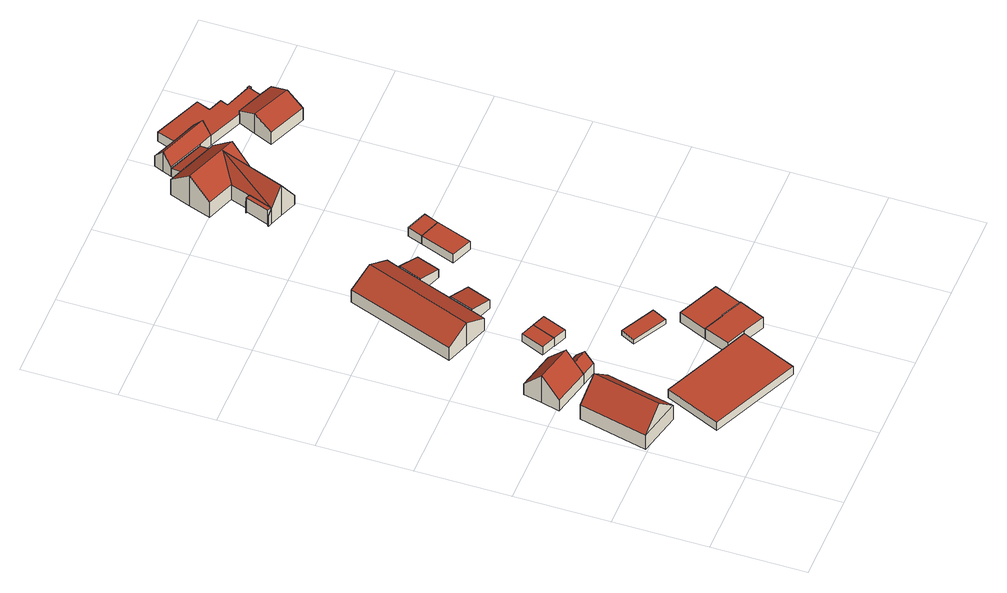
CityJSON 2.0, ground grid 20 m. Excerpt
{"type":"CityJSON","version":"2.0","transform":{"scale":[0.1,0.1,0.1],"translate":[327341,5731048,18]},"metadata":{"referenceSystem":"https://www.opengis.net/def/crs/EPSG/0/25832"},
"CityObjects":{
"building1":{"type":"Building","attributes":{"Geometrietyp2DReferenz":"3000","Gemeindeschluessel":"05170048","function":"31001_1010","roofType":"3100","measuredHeight":8.29},"address":[{"country":"Germany","locality":"Wesel","thoroughfareNumber":"8","thoroughfareName":"Jöckern"}],"geometry":[{"type":"Solid","lod":"2","boundaries":[[[[0,1,2,3]],[[4,5,1,0]],[[6,7,5,4]],[[3,2,7,6]],[[0,8,4]],[[6,9,3]],[[3,9,8,0]],[[4,8,9,6]],[[1,5,7,2]]]],"semantics":{"surfaces":[{"type":"WallSurface"},{"type":"RoofSurface"},{"type":"GroundSurface"}],"values":[[0,0,0,0,0,0,1,1,2]]}}]},
"building2":{"type":"Building","attributes":{"Gemeindeschluessel":"05170048","Geometrietyp2DReferenz":"3000","function":"31001_1010"},"address":[{"country":"Germany","locality":"Wesel","thoroughfareNumber":"8a","thoroughfareName":"Jöckern"}],"children":["building2-1","building2-2"]},
"building2-1":{"type":"BuildingPart","attributes":{"roofType":"3100","measuredHeight":7.01},"parents":["building2"],"geometry":[{"type":"MultiSurface","lod":"2","boundaries":[[[10,11,12,13]],[[14,15,11,10]],[[16,17,15,14]],[[18,19,17,16]],[[20,19,18]],[[13,12,21,22]],[[13,22,20,18,10]],[[16,14,10,18]],[[11,15,17,19,21,12]],[[23,24,21,19]],[[20,25,26,27]],[[27,28,22,24,23]],[[27,26,25,28]]],"semantics":{"surfaces":[{"type":"WallSurface"},{"type":"RoofSurface"},{"type":"GroundSurface"},{"type":"ClosureSurface"}],"values":[0,0,0,0,0,0,1,1,2,0,0,3,3]}}]},
"building2-2":{"type":"BuildingPart","attributes":{"roofType":"3100","measuredHeight":4.75},"address":[{"country":"Germany","locality":"Wesel","thoroughfareNumber":"8a","thoroughfareName":"Jöckern"}],"parents":["building2"],"geometry":[{"type":"MultiSurface","lod":"2","boundaries":[[[29,30,23,27]],[[31,32,30,29]],[[22,24,32,31]],[[29,33,31]],[[27,26,33,29]],[[31,33,26,22]],[[30,32,24,23]],[[22,28,27,23,24]],[[28,22,25]],[[28,25,26,27]]],"semantics":{"surfaces":[{"type":"WallSurface"},{"type":"RoofSurface"},{"type":"GroundSurface"},{"type":"ClosureSurface"}],"values":[0,0,0,0,1,1,2,3,0,3]}}]},
"building3":{"type":"Building","attributes":{"Geometrietyp2DReferenz":"3000","Gemeindeschluessel":"05170048","function":"31001_2143","roofType":"1000","measuredHeight":2.27},"address":[{"country":"Germany","locality":"Wesel","thoroughfareNumber":"8","thoroughfareName":"Jöckern"}],"geometry":[{"type":"Solid","lod":"2","boundaries":[[[[34,35,36,37]],[[38,39,35,34]],[[40,41,39,38]],[[42,43,41,40]],[[37,36,43,42]],[[40,38,34,37,42]],[[35,39,41,43,36]]]],"semantics":{"surfaces":[{"type":"WallSurface"},{"type":"RoofSurface"},{"type":"GroundSurface"}],"values":[[0,0,0,0,0,1,2]]}}]},
"building4":{"type":"Building","attributes":{"Geometrietyp2DReferenz":"3000","Gemeindeschluessel":"05170048","function":"31001_2723","roofType":"1000","measuredHeight":2.15},"address":[{"country":"Germany","locality":"Wesel","thoroughfareNumber":"9","thoroughfareName":"Jöckern"}],"geometry":[{"type":"Solid","lod":"2","boundaries":[[[[44,45,46,47]],[[48,49,45,44]],[[50,51,49,48]],[[47,46,51,50]],[[48,44,47,50]],[[45,49,51,46]]]],"semantics":{"surfaces":[{"type":"WallSurface"},{"type":"RoofSurface"},{"type":"GroundSurface"}],"values":[[0,0,0,0,1,2]]}}]},
"building5":{"type":"Building","attributes":{"Geometrietyp2DReferenz":"3000","Gemeindeschluessel":"05170048","function":"31001_2723","roofType":"1000","measuredHeight":2.18},"address":[{"country":"Germany","locality":"Wesel","thoroughfareNumber":"9","thoroughfareName":"Jöckern"}],"geometry":[{"type":"Solid","lod":"2","boundaries":[[[[52,53,54,48]],[[55,56,53,52]],[[50,57,56,55]],[[48,54,57,50]],[[55,52,48,50]],[[53,56,57,54]]]],"semantics":{"surfaces":[{"type":"WallSurface"},{"type":"RoofSurface"},{"type":"GroundSurface"}],"values":[[0,0,0,0,1,2]]}}]},
"building6":{"type":"Building","attributes":{"Geometrietyp2DReferenz":"3000","Gemeindeschluessel":"05170048","function":"31001_2723","roofType":"1000","measuredHeight":2.73},"address":[{"country":"Germany","locality":"Wesel","thoroughfareNumber":"8","thoroughfareName":"Jöckern"}],"geometry":[{"type":"Solid","lod":"2","boundaries":[[[[58,59,60,61]],[[62,63,59,58]],[[64,65,63,62]],[[66,67,65,64]],[[68,41,67,66]],[[69,39,41,68]],[[61,60,39,69]],[[68,66,64,62,58,61,69]],[[59,63,65,67,41,39,60]]]],"semantics":{"surfaces":[{"type":"WallSurface"},{"type":"RoofSurface"},{"type":"GroundSurface"}],"values":[[0,0,0,0,0,0,0,1,2]]}}]},
"building7":{"type":"Building","attributes":{"Geometrietyp2DReferenz":"3000","Gemeindeschluessel":"05170048","function":"31001_2723","roofType":"1000","measuredHeight":1.24},"address":[{"country":"Germany","locality":"Wesel","thoroughfareNumber":"8","thoroughfareName":"Jöckern"}],"geometry":[{"type":"Solid","lod":"2","boundaries":[[[[70,71,72,73]],[[74,75,71,70]],[[76,77,75,74]],[[73,72,77,76]],[[74,70,73,76]],[[71,75,77,72]]]],"semantics":{"surfaces":[{"type":"WallSurface"},{"type":"RoofSurface"},{"type":"GroundSurface"}],"values":[[0,0,0,0,1,2]]}}]},
"building8":{"type":"Building","attributes":{"Geometrietyp2DReferenz":"3000","Gemeindeschluessel":"05170048","function":"31001_1010","roofType":"3100","measuredHeight":6.15},"address":[{"country":"Germany","locality":"Wesel","thoroughfareNumber":"9","thoroughfareName":"Jöckern"}],"geometry":[{"type":"Solid","lod":"2","boundaries":[[[[78,79,80,81]],[[82,83,79,78]],[[84,85,83,82]],[[86,87,85,84]],[[88,89,87,86]],[[90,91,89,88]],[[92,93,91,90]],[[94,95,93,92]],[[96,97,95,94]],[[81,80,97,96]],[[81,96,94,92,90,88,86,78]],[[84,82,78,86]],[[79,83,85,87,89,91,93,95,97,80]]]],"semantics":{"surfaces":[{"type":"WallSurface"},{"type":"RoofSurface"},{"type":"GroundSurface"}],"values":[[0,0,0,0,0,0,0,0,0,0,1,1,2]]}}]},
"building9":{"type":"Building","attributes":{"Geometrietyp2DReferenz":"3000","Gemeindeschluessel":"05170048","function":"31001_2723","roofType":"2100","measuredHeight":3.71},"address":[{"country":"Germany","locality":"Wesel","thoroughfareNumber":"9","thoroughfareName":"Jöckern"}],"geometry":[{"type":"Solid","lod":"2","boundaries":[[[[98,97,99,100]],[[101,95,97,98]],[[102,103,95,101]],[[100,99,103,102]],[[101,98,100,102]],[[97,95,103,99]]]],"semantics":{"surfaces":[{"type":"WallSurface"},{"type":"RoofSurface"},{"type":"GroundSurface"}],"values":[[0,0,0,0,1,2]]}}]},
"building10":{"type":"Building","attributes":{"Geometrietyp2DReferenz":"3000","Gemeindeschluessel":"05170048","function":"31001_2723","roofType":"1000","measuredHeight":2.61},"address":[{"country":"Germany","locality":"Wesel","thoroughfareNumber":"8","thoroughfareName":"Jöckern"}],"geometry":[{"type":"Solid","lod":"2","boundaries":[[[[104,105,106,107]],[[108,65,105,104]],[[109,63,65,108]],[[110,59,63,109]],[[111,60,59,110]],[[107,106,60,111]],[[110,109,108,104,107,111]],[[105,65,63,59,60,106]]]],"semantics":{"surfaces":[{"type":"WallSurface"},{"type":"RoofSurface"},{"type":"GroundSurface"}],"values":[[0,0,0,0,0,0,1,2]]}}]},
"building11":{"type":"Building","attributes":{"Geometrietyp2DReferenz":"3000","Gemeindeschluessel":"05170048","function":"31001_2723","roofType":"2100","measuredHeight":3.7},"address":[{"country":"Germany","locality":"Wesel","thoroughfareNumber":"9","thoroughfareName":"Jöckern"}],"geometry":[{"type":"Solid","lod":"2","boundaries":[[[[112,113,91,114]],[[115,116,113,112]],[[117,93,116,115]],[[114,91,93,117]],[[115,112,114,117]],[[113,116,93,91]]]],"semantics":{"surfaces":[{"type":"WallSurface"},{"type":"RoofSurface"},{"type":"GroundSurface"}],"values":[[0,0,0,0,1,2]]}}]},
"building12":{"type":"Building","attributes":{"Geometrietyp2DReferenz":"3000","Gemeindeschluessel":"05170048","function":"31001_2463","roofType":"1000","measuredHeight":2.24},"address":[{"country":"Germany","locality":"Wesel","thoroughfareNumber":"9","thoroughfareName":"Jöckern"}],"geometry":[{"type":"Solid","lod":"2","boundaries":[[[[118,119,120,121]],[[122,123,119,118]],[[124,125,123,122]],[[121,120,125,124]],[[122,118,121,124]],[[119,123,125,120]]]],"semantics":{"surfaces":[{"type":"WallSurface"},{"type":"RoofSurface"},{"type":"GroundSurface"}],"values":[[0,0,0,0,1,2]]}}]},
"building13":{"type":"Building","attributes":{"Geometrietyp2DReferenz":"3000","Gemeindeschluessel":"05170048","function":"31001_2723","roofType":"1000","measuredHeight":2.23},"address":[{"country":"Germany","locality":"Wesel","thoroughfareNumber":"9","thoroughfareName":"Jöckern"}],"geometry":[{"type":"Solid","lod":"2","boundaries":[[[[126,127,128,129]],[[118,119,127,126]],[[121,120,119,118]],[[129,128,120,121]],[[118,126,129,121]],[[127,119,120,128]]]],"semantics":{"surfaces":[{"type":"WallSurface"},{"type":"RoofSurface"},{"type":"GroundSurface"}],"values":[[0,0,0,0,1,2]]}}]},
"building14":{"type":"Building","attributes":{"Geometrietyp2DReferenz":"3000","Gemeindeschluessel":"05170048","function":"31001_1010","roofType":"1000","measuredHeight":3.75},"address":[{"country":"Germany","locality":"Wesel","thoroughfareNumber":"10","thoroughfareName":"Jöckern"}],"geometry":[{"type":"Solid","lod":"2","boundaries":[[[[130,131,132,133]],[[134,135,131,130]],[[136,137,135,134]],[[133,132,137,136]],[[134,130,133,136]],[[131,135,137,132]]]],"semantics":{"surfaces":[{"type":"WallSurface"},{"type":"RoofSurface"},{"type":"GroundSurface"}],"values":[[0,0,0,0,1,2]]}}]},
"building15":{"type":"Building","attributes":{"Gemeindeschluessel":"05170048","Geometrietyp2DReferenz":"3000","function":"31001_1010"},"address":[{"country":"Germany","locality":"Wesel","thoroughfareNumber":"10","thoroughfareName":"Jöckern"}],"children":["building15-1","building15-2"]},
"building15-1":{"type":"BuildingPart","attributes":{"roofType":"3100","measuredHeight":8.06},"parents":["building15"],"geometry":[{"type":"Solid","lod":"2","boundaries":[[[[138,139,140,141]],[[142,143,139,138]],[[144,145,143,142]],[[146,147,145,144]],[[148,149,147,146]],[[150,151,149,148]],[[152,153,151,150]],[[154,155,153,152]],[[156,157,155,154]],[[158,159,157,156]],[[138,141,158,156,154,142]],[[152,150,148,146,144,142,154]],[[140,139,143,145,147,149,151,153,155,157,159]],[[141,140,159,158]]]],"semantics":{"surfaces":[{"type":"WallSurface"},{"type":"RoofSurface"},{"type":"GroundSurface"},{"type":"ClosureSurface"}],"values":[[0,0,0,0,0,0,0,0,0,0,1,1,2,3]]}}]},
"building15-2":{"type":"BuildingPart","attributes":{"roofType":"5000","measuredHeight":7.97},"parents":["building15"],"geometry":[{"type":"Solid","lod":"2","boundaries":[[[[160,161,162,163]],[[164,165,161,160]],[[166,167,165,164]],[[168,169,167,166]],[[170,171,169,168]],[[172,173,171,170]],[[174,175,173,172]],[[176,177,175,174]],[[141,140,177,176]],[[178,179,159,158]],[[180,181,179,178]],[[182,183,181,180]],[[163,162,183,182]],[[178,163,182,180]],[[163,178,184]],[[184,178,158]],[[158,141,184]],[[141,176,174,172,170,168,166,164,160,184]],[[184,160,163]],[[161,165,167,169,171,173,175,177,140,159,179,181,183,162]],[[158,159,140,141]]]],"semantics":{"surfaces":[{"type":"WallSurface"},{"type":"RoofSurface"},{"type":"GroundSurface"},{"type":"ClosureSurface"}],"values":[[0,0,0,0,0,0,0,0,0,0,0,0,0,1,1,1,1,1,1,2,3]]}}]},
"building16":{"type":"Building","attributes":{"Geometrietyp2DReferenz":"3000","Gemeindeschluessel":"05170048","function":"31001_1010","roofType":"2100","measuredHeight":3.05},"address":[{"country":"Germany","locality":"Wesel","thoroughfareNumber":"10","thoroughfareName":"Jöckern"}],"geometry":[{"type":"Solid","lod":"2","boundaries":[[[[185,186,187,188]],[[189,190,186,185]],[[191,192,190,189]],[[193,194,192,191]],[[188,187,194,193]],[[191,189,185,188,193]],[[186,190,192,194,187]]]],"semantics":{"surfaces":[{"type":"WallSurface"},{"type":"RoofSurface"},{"type":"GroundSurface"}],"values":[[0,0,0,0,0,1,2]]}}]},
"building17":{"type":"Building","attributes":{"Geometrietyp2DReferenz":"3000","Gemeindeschluessel":"05170048","function":"31001_2723","roofType":"3100","measuredHeight":5.26},"address":[{"country":"Germany","locality":"Wesel","thoroughfareNumber":"10","thoroughfareName":"Jöckern"}],"geometry":[{"type":"Solid","lod":"2","boundaries":[[[[195,196,197,198]],[[199,200,196,195]],[[201,202,200,199]],[[203,204,202,201]],[[205,206,204,203]],[[207,208,206,205]],[[209,210,208,207]],[[198,197,210,209]],[[203,201,199,195,205]],[[198,209,207,205,195]],[[196,200,202,204,206,208,210,197]]]],"semantics":{"surfaces":[{"type":"WallSurface"},{"type":"RoofSurface"},{"type":"GroundSurface"}],"values":[[0,0,0,0,0,0,0,0,1,1,2]]}}]},
"building18":{"type":"Building","attributes":{"Geometrietyp2DReferenz":"3000","Gemeindeschluessel":"05170048","function":"31001_2723","roofType":"1000","measuredHeight":2.45},"address":[{"country":"Germany","locality":"Wesel","thoroughfareNumber":"10","thoroughfareName":"Jöckern"}],"geometry":[{"type":"Solid","lod":"2","boundaries":[[[[211,212,213,214]],[[215,216,212,211]],[[217,218,216,215]],[[219,220,218,217]],[[221,222,220,219]],[[223,224,222,221]],[[225,226,224,223]],[[227,228,226,225]],[[229,230,228,227]],[[231,232,230,229]],[[233,234,232,231]],[[235,236,234,233]],[[237,208,236,235]],[[238,204,208,237]],[[239,202,204,238]],[[214,213,202,239]],[[238,237,235,233,231,229,227,225,223,221,219,217,215,211,214,239]],[[212,216,218,220,222,224,226,228,230,232,234,236,208,204,202,213]]]],"semantics":{"surfaces":[{"type":"WallSurface"},{"type":"RoofSurface"},{"type":"GroundSurface"}],"values":[[0,0,0,0,0,0,0,0,0,0,0,0,0,0,0,0,1,2]]}}]},
"building19":{"type":"Building","attributes":{"Geometrietyp2DReferenz":"3000","Gemeindeschluessel":"05170048","function":"31001_2463","roofType":"3100","measuredHeight":5.19},"address":[{"country":"Germany","locality":"Wesel","thoroughfareNumber":"10","thoroughfareName":"Jöckern"}],"geometry":[{"type":"Solid","lod":"2","boundaries":[[[[240,241,242,243]],[[244,245,241,240]],[[246,247,245,244]],[[248,249,247,246]],[[250,251,249,248]],[[252,253,251,250]],[[254,255,253,252]],[[243,242,255,254]],[[243,254,252,240]],[[250,248,246,244,240,252]],[[241,245,247,249,251,253,255,242]]]],"semantics":{"surfaces":[{"type":"WallSurface"},{"type":"RoofSurface"},{"type":"GroundSurface"}],"values":[[0,0,0,0,0,0,0,0,1,1,2]]}}]}
},
"vertices":[
[38,349,46],[38,349,8],[4,204,8],[4,204,46],[132,327,46],[132,327,8],[98,182,46],[98,182,8],[85,338,91],[51,193,91],
[56,434,78],[56,434,7],[46,395,7],[46,395,35],[65,473,35],[65,473,7],[148,454,35],[148,454,7],[138,414,78],[138,414,7],[138,414,77],[128,375,7],[128,375,35],[138,414,8],[128,375,8],[131,388,48],[133,395,56],[138,414,35],[128,376,35],
[172,406,35],[172,406,8],[162,367,35],[162,367,8],[167,387,56],
[150,211,30],[150,211,8],[98,94,8],[98,94,30],[300,144,30],[300,144,8],[341,126,30],[341,126,8],[289,8,30],[289,8,8],
[197,525,28],[197,525,7],[177,476,7],[177,476,28],[227,513,28],[227,513,7],[207,463,28],[207,463,7],
[255,502,28],[255,502,6],[227,513,6],[235,451,28],[235,451,6],[207,463,6],
[366,179,36],[366,179,8],[322,199,8],[322,199,36],[367,180,36],[367,180,8],[412,159,36],[412,159,8],[388,105,36],[388,105,8],[341,126,36],[300,144,36],
[350,314,20],[350,314,8],[278,352,8],[278,352,20],[334,283,20],[334,283,8],[262,322,20],[262,322,8],
[153,621,66],[153,621,5],[202,603,5],[202,603,38],[104,639,38],[104,639,5],[187,868,38],[187,868,5],[237,849,66],[237,849,5],[286,831,38],[286,831,5],[275,802,38],[275,802,5],[257,752,38],[257,752,5],[231,683,38],[231,683,5],[213,632,38],[213,632,5],
[213,632,42],[262,614,5],[262,614,27],[231,683,42],[281,665,27],[281,665,5],
[437,219,34],[437,219,8],[348,259,8],[348,259,34],[412,159,34],[367,180,34],[366,179,34],[322,199,34],
[324,783,27],[324,783,5],[275,802,42],[306,734,27],[306,734,5],[257,752,42],
[424,778,28],[424,778,6],[379,795,6],[379,795,28],[397,703,28],[397,703,6],[352,721,28],[352,721,6],
[436,809,28],[436,809,6],[391,826,6],[391,826,28],
[352,1134,47],[352,1134,10],[343,1138,10],[343,1138,47],[334,1084,47],[334,1084,10],[325,1087,47],[325,1087,10],
[308,1199,46],[308,1199,6],[367,1177,6],[367,1177,46],[324,1245,87],[324,1245,6],[341,1290,46],[341,1290,6],[375,1277,46],[375,1277,6],[375,1276,47],[375,1276,6],[452,1247,46],[452,1247,6],[455,1246,46],[455,1246,6],[439,1201,87],[439,1201,6],[422,1156,46],[422,1156,6],[421,1156,46],[421,1156,6],
[333,1082,46],[333,1082,6],[360,1073,6],[360,1073,86],[324,1085,33],[324,1085,6],[325,1087,33],[325,1087,6],[334,1084,46],[334,1084,6],[352,1134,46],[352,1134,6],[343,1138,34],[343,1138,6],[344,1139,34],[344,1139,6],[353,1136,46],[353,1136,6],[409,1121,46],[409,1121,6],[417,1119,34],[417,1119,6],[396,1059,31],[396,1059,6],[411,1210,86],
[375,1277,37],[375,1277,7],[375,1276,7],[375,1276,37],[386,1305,28],[386,1305,7],[462,1274,28],[462,1274,7],[452,1247,37],[452,1247,7],
[394,1325,59],[394,1325,6],[386,1305,6],[386,1305,33],[402,1345,33],[402,1345,6],[453,1324,33],[453,1324,6],[506,1303,33],[506,1303,6],[499,1283,59],[499,1283,6],[491,1263,33],[491,1263,6],[462,1274,32],[462,1274,6],
[569,1319,31],[569,1319,6],[467,1362,6],[467,1362,31],[557,1290,31],[557,1290,6],[587,1278,31],[587,1278,6],[581,1262,31],[581,1262,6],[637,1241,31],[637,1241,6],[638,1243,31],[638,1243,6],[643,1241,31],[643,1241,6],[641,1236,31],[641,1236,6],[638,1238,31],[638,1238,6],[626,1208,31],[626,1208,6],[566,1233,31],[566,1233,6],[565,1232,31],[565,1232,6],[491,1263,31],[506,1303,31],[453,1324,31],
[549,1195,59],[549,1195,7],[532,1156,7],[532,1156,39],[565,1232,40],[565,1232,7],[566,1233,39],[566,1233,7],[626,1208,39],[626,1208,7],[648,1198,39],[648,1198,7],[631,1159,59],[631,1159,7],[614,1121,39],[614,1121,7]
]}
